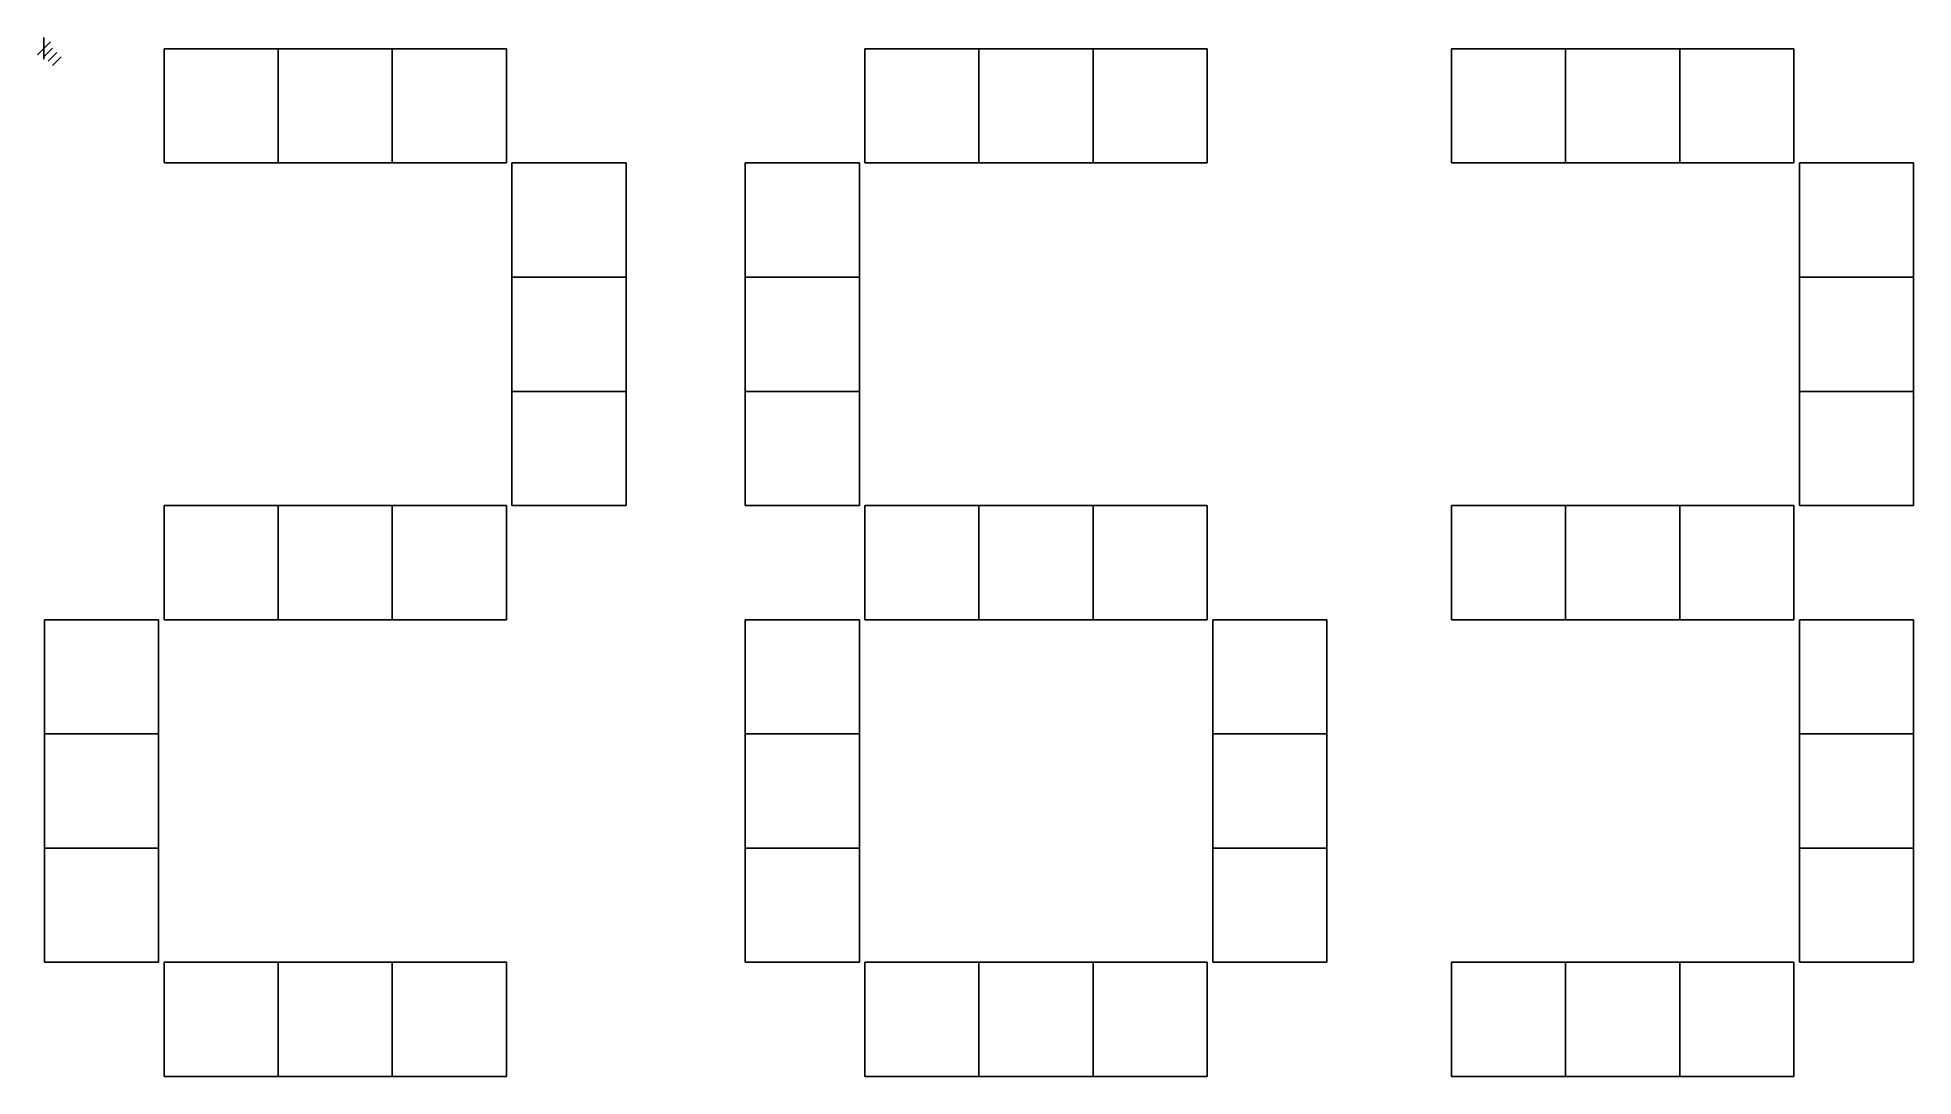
# Model space of a CAD drawing. Extents: x -1 to 230, y 0 to 128.
import ezdxf

# ---------------------------------------------------------------- set-up
doc = ezdxf.new("R2010")
doc.units = 0

msp = doc.modelspace()

# ---------------------------------------------------------------- linework, layer by layer
at = {"layer": 'Layer 1'}
for p, q in [((0.793749, 127.621), (-0.793749, 126.033)), ((0, 128.15), (0, 125.504)), ((1.05833, 126.827), (0, 125.76867)), ((1.5875, 126.298), (0.52917, 125.23967)), ((2.11666, 125.769), (1.05833, 124.71067))]:
    msp.add_line(p, q, dxfattribs=at)
at = {"layer": 'Layer_1'}
for p, q in [((14.7679, 126.768), (21.788, 126.768)), ((14.7679, 119.748), (14.7679, 126.768)), ((21.788, 126.768), (28.8082, 126.768)), ((28.8082, 126.768), (28.8082, 119.748)), ((28.8082, 126.768), (35.8283, 126.768)), ((28.8082, 119.748), (28.8082, 126.768)), ((35.8283, 126.768), (42.8484, 126.768)), ((42.8484, 126.768), (42.8484, 119.748)), ((42.8484, 126.768), (49.8685, 126.768)), ((42.8484, 119.748), (42.8484, 126.768)), ((49.8685, 126.768), (56.8887, 126.768)), ((56.8887, 126.768), (56.8887, 119.748)), ((100.975, 126.768), (107.995, 126.768)), ((100.975, 119.748), (100.975, 126.768)), ((107.995, 126.768), (115.015, 126.768)), ((115.015, 126.768), (115.015, 119.748)), ((115.015, 126.768), (122.035, 126.768)), ((115.015, 119.748), (115.015, 126.768)), ((122.035, 126.768), (129.056, 126.768)), ((129.056, 126.768), (129.056, 119.748)), ((129.056, 126.768), (136.076, 126.768)), ((129.056, 119.748), (129.056, 126.768)), ((136.076, 126.768), (143.096, 126.768)), ((143.096, 126.768), (143.096, 119.748)), ((173.142, 126.768), (180.162, 126.768)), ((173.142, 119.748), (173.142, 126.768)), ((180.162, 126.768), (187.182, 126.768)), ((187.182, 126.768), (187.182, 119.748)), ((187.182, 126.768), (194.202, 126.768)), ((187.182, 119.748), (187.182, 126.768)), ((194.202, 126.768), (201.223, 126.768)), ((201.223, 126.768), (201.223, 119.748)), ((201.223, 126.768), (208.243, 126.768)), ((201.223, 119.748), (201.223, 126.768)), ((208.243, 126.768), (215.263, 126.768)), ((215.263, 126.768), (215.263, 119.748)), ((14.7679, 112.728), (14.7679, 119.748)), ((28.8082, 119.748), (28.8082, 112.728)), ((28.8082, 112.728), (28.8082, 119.748)), ((42.8484, 119.748), (42.8484, 112.728)), ((42.8484, 112.728), (42.8484, 119.748)), ((56.8887, 119.748), (56.8887, 112.728)), ((100.975, 112.728), (100.975, 119.748)), ((115.015, 119.748), (115.015, 112.728)), ((115.015, 112.728), (115.015, 119.748)), ((129.056, 119.748), (129.056, 112.728)), ((129.056, 112.728), (129.056, 119.748)), ((143.096, 119.748), (143.096, 112.728)), ((173.142, 112.728), (173.142, 119.748)), ((187.182, 119.748), (187.182, 112.728)), ((187.182, 112.728), (187.182, 119.748)), ((201.223, 119.748), (201.223, 112.728)), ((201.223, 112.728), (201.223, 119.748)), ((215.263, 119.748), (215.263, 112.728)), ((21.788, 112.728), (14.7679, 112.728)), ((28.8082, 112.728), (21.788, 112.728)), ((35.8283, 112.728), (28.8082, 112.728)), ((42.8484, 112.728), (35.8283, 112.728)), ((49.8685, 112.728), (42.8484, 112.728)), ((56.8887, 112.728), (49.8685, 112.728)), ((57.5573, 112.728), (64.5775, 112.728)), ((57.5573, 105.708), (57.5573, 112.728)), ((64.5775, 112.728), (71.5976, 112.728)), ((71.5976, 112.728), (71.5976, 105.708)), ((86.2662, 112.728), (93.2863, 112.728)), ((86.2662, 105.708), (86.2662, 112.728)), ((93.2863, 112.728), (100.306, 112.728)), ((100.306, 112.728), (100.306, 105.708)), ((107.995, 112.728), (100.975, 112.728)), ((115.015, 112.728), (107.995, 112.728)), ((122.035, 112.728), (115.015, 112.728)), ((129.056, 112.728), (122.035, 112.728)), ((136.076, 112.728), (129.056, 112.728)), ((143.096, 112.728), (136.076, 112.728)), ((180.162, 112.728), (173.142, 112.728)), ((187.182, 112.728), (180.162, 112.728)), ((194.202, 112.728), (187.182, 112.728)), ((201.223, 112.728), (194.202, 112.728)), ((208.243, 112.728), (201.223, 112.728)), ((215.263, 112.728), (208.243, 112.728)), ((215.931, 112.728), (222.952, 112.728)), ((215.931, 105.708), (215.931, 112.728)), ((222.952, 112.728), (229.972, 112.728)), ((229.972, 112.728), (229.972, 105.708)), ((57.5573, 98.6875), (57.5573, 105.708)), ((71.5976, 105.708), (71.5976, 98.6875)), ((86.2662, 98.6875), (86.2662, 105.708)), ((100.306, 105.708), (100.306, 98.6875)), ((215.931, 98.6875), (215.931, 105.708)), ((229.972, 105.708), (229.972, 98.6875)), ((64.5775, 98.6875), (57.5573, 98.6875)), ((57.5573, 98.6875), (64.5775, 98.6875)), ((57.5573, 91.6673), (57.5573, 98.6875)), ((71.5976, 98.6875), (64.5775, 98.6875)), ((64.5775, 98.6875), (71.5976, 98.6875)), ((71.5976, 98.6875), (71.5976, 91.6673)), ((93.2863, 98.6875), (86.2662, 98.6875)), ((86.2662, 98.6875), (93.2863, 98.6875)), ((86.2662, 91.6673), (86.2662, 98.6875)), ((100.306, 98.6875), (93.2863, 98.6875)), ((93.2863, 98.6875), (100.306, 98.6875)), ((100.306, 98.6875), (100.306, 91.6673)), ((222.952, 98.6875), (215.931, 98.6875)), ((215.931, 98.6875), (222.952, 98.6875)), ((215.931, 91.6673), (215.931, 98.6875)), ((229.972, 98.6875), (222.952, 98.6875)), ((222.952, 98.6875), (229.972, 98.6875)), ((229.972, 98.6875), (229.972, 91.6673)), ((57.5573, 84.6472), (57.5573, 91.6673)), ((71.5976, 91.6673), (71.5976, 84.6472)), ((86.2662, 84.6472), (86.2662, 91.6673)), ((100.306, 91.6673), (100.306, 84.6472)), ((215.931, 84.6472), (215.931, 91.6673)), ((229.972, 91.6673), (229.972, 84.6472)), ((64.5775, 84.6472), (57.5573, 84.6472)), ((57.5573, 84.6472), (64.5775, 84.6472)), ((57.5573, 77.6271), (57.5573, 84.6472)), ((71.5976, 84.6472), (64.5775, 84.6472)), ((64.5775, 84.6472), (71.5976, 84.6472)), ((71.5976, 84.6472), (71.5976, 77.6271)), ((93.2863, 84.6472), (86.2662, 84.6472)), ((86.2662, 84.6472), (93.2863, 84.6472)), ((86.2662, 77.6271), (86.2662, 84.6472)), ((100.306, 84.6472), (93.2863, 84.6472)), ((93.2863, 84.6472), (100.306, 84.6472)), ((100.306, 84.6472), (100.306, 77.6271)), ((222.952, 84.6472), (215.931, 84.6472)), ((215.931, 84.6472), (222.952, 84.6472)), ((215.931, 77.6271), (215.931, 84.6472)), ((229.972, 84.6472), (222.952, 84.6472)), ((222.952, 84.6472), (229.972, 84.6472)), ((229.972, 84.6472), (229.972, 77.6271)), ((57.5573, 70.607), (57.5573, 77.6271)), ((71.5976, 77.6271), (71.5976, 70.607)), ((86.2662, 70.607), (86.2662, 77.6271)), ((100.306, 77.6271), (100.306, 70.607)), ((215.931, 70.607), (215.931, 77.6271)), ((229.972, 77.6271), (229.972, 70.607)), ((14.7679, 70.607), (21.788, 70.607)), ((14.7679, 63.5868), (14.7679, 70.607)), ((21.788, 70.607), (28.8082, 70.607)), ((28.8082, 70.607), (28.8082, 63.5868)), ((28.8082, 70.607), (35.8283, 70.607)), ((28.8082, 63.5868), (28.8082, 70.607)), ((35.8283, 70.607), (42.8484, 70.607)), ((42.8484, 70.607), (42.8484, 63.5868)), ((42.8484, 70.607), (49.8685, 70.607)), ((42.8484, 63.5868), (42.8484, 70.607)), ((49.8685, 70.607), (56.8887, 70.607)), ((56.8887, 70.607), (56.8887, 63.5868)), ((64.5775, 70.607), (57.5573, 70.607)), ((71.5976, 70.607), (64.5775, 70.607)), ((93.2863, 70.607), (86.2662, 70.607)), ((100.306, 70.607), (93.2863, 70.607)), ((100.975, 70.607), (107.995, 70.607)), ((100.975, 63.5868), (100.975, 70.607)), ((107.995, 70.607), (115.015, 70.607)), ((115.015, 70.607), (115.015, 63.5868)), ((115.015, 70.607), (122.035, 70.607)), ((115.015, 63.5868), (115.015, 70.607)), ((122.035, 70.607), (129.056, 70.607)), ((129.056, 70.607), (129.056, 63.5868)), ((129.056, 70.607), (136.076, 70.607)), ((129.056, 63.5868), (129.056, 70.607)), ((136.076, 70.607), (143.096, 70.607)), ((143.096, 70.607), (143.096, 63.5868)), ((173.142, 70.607), (180.162, 70.607)), ((173.142, 63.5868), (173.142, 70.607)), ((180.162, 70.607), (187.182, 70.607)), ((187.182, 70.607), (187.182, 63.5868)), ((187.182, 70.607), (194.202, 70.607)), ((187.182, 63.5868), (187.182, 70.607)), ((194.202, 70.607), (201.223, 70.607)), ((201.223, 70.607), (201.223, 63.5868)), ((201.223, 70.607), (208.243, 70.607)), ((201.223, 63.5868), (201.223, 70.607)), ((208.243, 70.607), (215.263, 70.607)), ((215.263, 70.607), (215.263, 63.5868)), ((222.952, 70.607), (215.931, 70.607)), ((229.972, 70.607), (222.952, 70.607)), ((14.7679, 56.5667), (14.7679, 63.5868)), ((28.8082, 63.5868), (28.8082, 56.5667)), ((28.8082, 56.5667), (28.8082, 63.5868)), ((42.8484, 63.5868), (42.8484, 56.5667)), ((42.8484, 56.5667), (42.8484, 63.5868)), ((56.8887, 63.5868), (56.8887, 56.5667)), ((100.975, 56.5667), (100.975, 63.5868)), ((115.015, 63.5868), (115.015, 56.5667)), ((115.015, 56.5667), (115.015, 63.5868)), ((129.056, 63.5868), (129.056, 56.5667)), ((129.056, 56.5667), (129.056, 63.5868)), ((143.096, 63.5868), (143.096, 56.5667)), ((173.142, 56.5667), (173.142, 63.5868)), ((187.182, 63.5868), (187.182, 56.5667)), ((187.182, 56.5667), (187.182, 63.5868)), ((201.223, 63.5868), (201.223, 56.5667)), ((201.223, 56.5667), (201.223, 63.5868)), ((215.263, 63.5868), (215.263, 56.5667)), ((0.058975, 56.5667), (7.0791, 56.5667)), ((0.058975, 49.5466), (0.058975, 56.5667)), ((7.0791, 56.5667), (14.0992, 56.5667)), ((14.0992, 56.5667), (14.0992, 49.5466)), ((21.788, 56.5667), (14.7679, 56.5667)), ((28.8082, 56.5667), (21.788, 56.5667)), ((35.8283, 56.5667), (28.8082, 56.5667)), ((42.8484, 56.5667), (35.8283, 56.5667)), ((49.8685, 56.5667), (42.8484, 56.5667)), ((56.8887, 56.5667), (49.8685, 56.5667)), ((86.2662, 56.5667), (93.2863, 56.5667)), ((86.2662, 49.5466), (86.2662, 56.5667)), ((93.2863, 56.5667), (100.306, 56.5667)), ((100.306, 56.5667), (100.306, 49.5466)), ((107.995, 56.5667), (100.975, 56.5667)), ((115.015, 56.5667), (107.995, 56.5667)), ((122.035, 56.5667), (115.015, 56.5667)), ((129.056, 56.5667), (122.035, 56.5667)), ((136.076, 56.5667), (129.056, 56.5667)), ((143.096, 56.5667), (136.076, 56.5667)), ((143.765, 56.5667), (150.785, 56.5667)), ((143.765, 49.5466), (143.765, 56.5667)), ((150.785, 56.5667), (157.805, 56.5667)), ((157.805, 56.5667), (157.805, 49.5466)), ((180.162, 56.5667), (173.142, 56.5667)), ((187.182, 56.5667), (180.162, 56.5667)), ((194.202, 56.5667), (187.182, 56.5667)), ((201.223, 56.5667), (194.202, 56.5667)), ((208.243, 56.5667), (201.223, 56.5667)), ((215.263, 56.5667), (208.243, 56.5667)), ((215.931, 56.5667), (222.952, 56.5667)), ((215.931, 49.5466), (215.931, 56.5667)), ((222.952, 56.5667), (229.972, 56.5667)), ((229.972, 56.5667), (229.972, 49.5466)), ((0.058975, 42.5264), (0.058975, 49.5466)), ((14.0992, 49.5466), (14.0992, 42.5264)), ((86.2662, 42.5264), (86.2662, 49.5466)), ((100.306, 49.5466), (100.306, 42.5264)), ((143.765, 42.5264), (143.765, 49.5466)), ((157.805, 49.5466), (157.805, 42.5264)), ((215.931, 42.5264), (215.931, 49.5466)), ((229.972, 49.5466), (229.972, 42.5264)), ((7.0791, 42.5264), (0.058975, 42.5264)), ((0.058975, 42.5264), (7.0791, 42.5264)), ((0.058975, 35.5063), (0.058975, 42.5264)), ((14.0992, 42.5264), (7.0791, 42.5264)), ((7.0791, 42.5264), (14.0992, 42.5264)), ((14.0992, 42.5264), (14.0992, 35.5063)), ((93.2863, 42.5264), (86.2662, 42.5264)), ((86.2662, 42.5264), (93.2863, 42.5264)), ((86.2662, 35.5063), (86.2662, 42.5264)), ((100.306, 42.5264), (93.2863, 42.5264)), ((93.2863, 42.5264), (100.306, 42.5264)), ((100.306, 42.5264), (100.306, 35.5063)), ((150.785, 42.5264), (143.765, 42.5264)), ((143.765, 42.5264), (150.785, 42.5264)), ((143.765, 35.5063), (143.765, 42.5264)), ((157.805, 42.5264), (150.785, 42.5264)), ((150.785, 42.5264), (157.805, 42.5264)), ((157.805, 42.5264), (157.805, 35.5063)), ((222.952, 42.5264), (215.931, 42.5264)), ((215.931, 42.5264), (222.952, 42.5264)), ((215.931, 35.5063), (215.931, 42.5264)), ((229.972, 42.5264), (222.952, 42.5264)), ((222.952, 42.5264), (229.972, 42.5264)), ((229.972, 42.5264), (229.972, 35.5063)), ((0.058975, 28.4862), (0.058975, 35.5063)), ((14.0992, 35.5063), (14.0992, 28.4862)), ((86.2662, 28.4862), (86.2662, 35.5063)), ((100.306, 35.5063), (100.306, 28.4862)), ((143.765, 28.4862), (143.765, 35.5063)), ((157.805, 35.5063), (157.805, 28.4862)), ((215.931, 28.4862), (215.931, 35.5063)), ((229.972, 35.5063), (229.972, 28.4862)), ((7.0791, 28.4862), (0.058975, 28.4862)), ((0.058975, 28.4862), (7.0791, 28.4862)), ((0.058975, 21.4661), (0.058975, 28.4862)), ((14.0992, 28.4862), (7.0791, 28.4862)), ((7.0791, 28.4862), (14.0992, 28.4862)), ((14.0992, 28.4862), (14.0992, 21.4661)), ((93.2863, 28.4862), (86.2662, 28.4862)), ((86.2662, 28.4862), (93.2863, 28.4862)), ((86.2662, 21.4661), (86.2662, 28.4862)), ((100.306, 28.4862), (93.2863, 28.4862)), ((93.2863, 28.4862), (100.306, 28.4862)), ((100.306, 28.4862), (100.306, 21.4661)), ((150.785, 28.4862), (143.765, 28.4862)), ((143.765, 28.4862), (150.785, 28.4862)), ((143.765, 21.4661), (143.765, 28.4862)), ((157.805, 28.4862), (150.785, 28.4862)), ((150.785, 28.4862), (157.805, 28.4862)), ((157.805, 28.4862), (157.805, 21.4661)), ((222.952, 28.4862), (215.931, 28.4862)), ((215.931, 28.4862), (222.952, 28.4862)), ((215.931, 21.4661), (215.931, 28.4862)), ((229.972, 28.4862), (222.952, 28.4862)), ((222.952, 28.4862), (229.972, 28.4862)), ((229.972, 28.4862), (229.972, 21.4661)), ((0.058975, 14.4459), (0.058975, 21.4661)), ((14.0992, 21.4661), (14.0992, 14.4459)), ((86.2662, 14.4459), (86.2662, 21.4661)), ((100.306, 21.4661), (100.306, 14.4459)), ((143.765, 14.4459), (143.765, 21.4661)), ((157.805, 21.4661), (157.805, 14.4459)), ((215.931, 14.4459), (215.931, 21.4661)), ((229.972, 21.4661), (229.972, 14.4459)), ((7.0791, 14.4459), (0.058975, 14.4459)), ((14.0992, 14.4459), (7.0791, 14.4459)), ((14.7679, 14.4459), (21.788, 14.4459)), ((14.7679, 7.4258), (14.7679, 14.4459)), ((21.788, 14.4459), (28.8082, 14.4459)), ((28.8082, 14.4459), (28.8082, 7.4258)), ((28.8082, 14.4459), (35.8283, 14.4459)), ((28.8082, 7.4258), (28.8082, 14.4459)), ((35.8283, 14.4459), (42.8484, 14.4459)), ((42.8484, 14.4459), (42.8484, 7.4258)), ((42.8484, 14.4459), (49.8685, 14.4459)), ((42.8484, 7.4258), (42.8484, 14.4459)), ((49.8685, 14.4459), (56.8887, 14.4459)), ((56.8887, 14.4459), (56.8887, 7.4258)), ((93.2863, 14.4459), (86.2662, 14.4459)), ((100.306, 14.4459), (93.2863, 14.4459)), ((100.975, 14.4459), (107.995, 14.4459)), ((100.975, 7.4258), (100.975, 14.4459)), ((107.995, 14.4459), (115.015, 14.4459)), ((115.015, 14.4459), (115.015, 7.4258)), ((115.015, 14.4459), (122.035, 14.4459)), ((115.015, 7.4258), (115.015, 14.4459)), ((122.035, 14.4459), (129.056, 14.4459)), ((129.056, 14.4459), (129.056, 7.4258)), ((129.056, 14.4459), (136.076, 14.4459)), ((129.056, 7.4258), (129.056, 14.4459)), ((136.076, 14.4459), (143.096, 14.4459)), ((143.096, 14.4459), (143.096, 7.4258)), ((150.785, 14.4459), (143.765, 14.4459)), ((157.805, 14.4459), (150.785, 14.4459)), ((173.142, 14.4459), (180.162, 14.4459)), ((173.142, 7.4258), (173.142, 14.4459)), ((180.162, 14.4459), (187.182, 14.4459)), ((187.182, 14.4459), (187.182, 7.4258)), ((187.182, 14.4459), (194.202, 14.4459)), ((187.182, 7.4258), (187.182, 14.4459)), ((194.202, 14.4459), (201.223, 14.4459)), ((201.223, 14.4459), (201.223, 7.4258)), ((201.223, 14.4459), (208.243, 14.4459)), ((201.223, 7.4258), (201.223, 14.4459)), ((208.243, 14.4459), (215.263, 14.4459)), ((215.263, 14.4459), (215.263, 7.4258)), ((222.952, 14.4459), (215.931, 14.4459)), ((229.972, 14.4459), (222.952, 14.4459)), ((14.7679, 0.405671), (14.7679, 7.4258)), ((28.8082, 7.4258), (28.8082, 0.405671)), ((28.8082, 0.405671), (28.8082, 7.4258)), ((42.8484, 7.4258), (42.8484, 0.405671)), ((42.8484, 0.405671), (42.8484, 7.4258)), ((56.8887, 7.4258), (56.8887, 0.405671)), ((100.975, 0.405671), (100.975, 7.4258)), ((115.015, 7.4258), (115.015, 0.405671)), ((115.015, 0.405671), (115.015, 7.4258)), ((129.056, 7.4258), (129.056, 0.405671)), ((129.056, 0.405671), (129.056, 7.4258)), ((143.096, 7.4258), (143.096, 0.405671)), ((173.142, 0.405671), (173.142, 7.4258)), ((187.182, 7.4258), (187.182, 0.405671)), ((187.182, 0.405671), (187.182, 7.4258)), ((201.223, 7.4258), (201.223, 0.405671)), ((201.223, 0.405671), (201.223, 7.4258)), ((215.263, 7.4258), (215.263, 0.405671)), ((21.788, 0.405671), (14.7679, 0.405671)), ((28.8082, 0.405671), (21.788, 0.405671)), ((35.8283, 0.405671), (28.8082, 0.405671)), ((42.8484, 0.405671), (35.8283, 0.405671)), ((49.8685, 0.405671), (42.8484, 0.405671)), ((56.8887, 0.405671), (49.8685, 0.405671)), ((107.995, 0.405671), (100.975, 0.405671)), ((115.015, 0.405671), (107.995, 0.405671)), ((122.035, 0.405671), (115.015, 0.405671)), ((129.056, 0.405671), (122.035, 0.405671)), ((136.076, 0.405671), (129.056, 0.405671)), ((143.096, 0.405671), (136.076, 0.405671)), ((180.162, 0.405671), (173.142, 0.405671)), ((187.182, 0.405671), (180.162, 0.405671)), ((194.202, 0.405671), (187.182, 0.405671)), ((201.223, 0.405671), (194.202, 0.405671)), ((208.243, 0.405671), (201.223, 0.405671)), ((215.263, 0.405671), (208.243, 0.405671))]:
    msp.add_line(p, q, dxfattribs=at)

doc.saveas('drawing.dxf')
